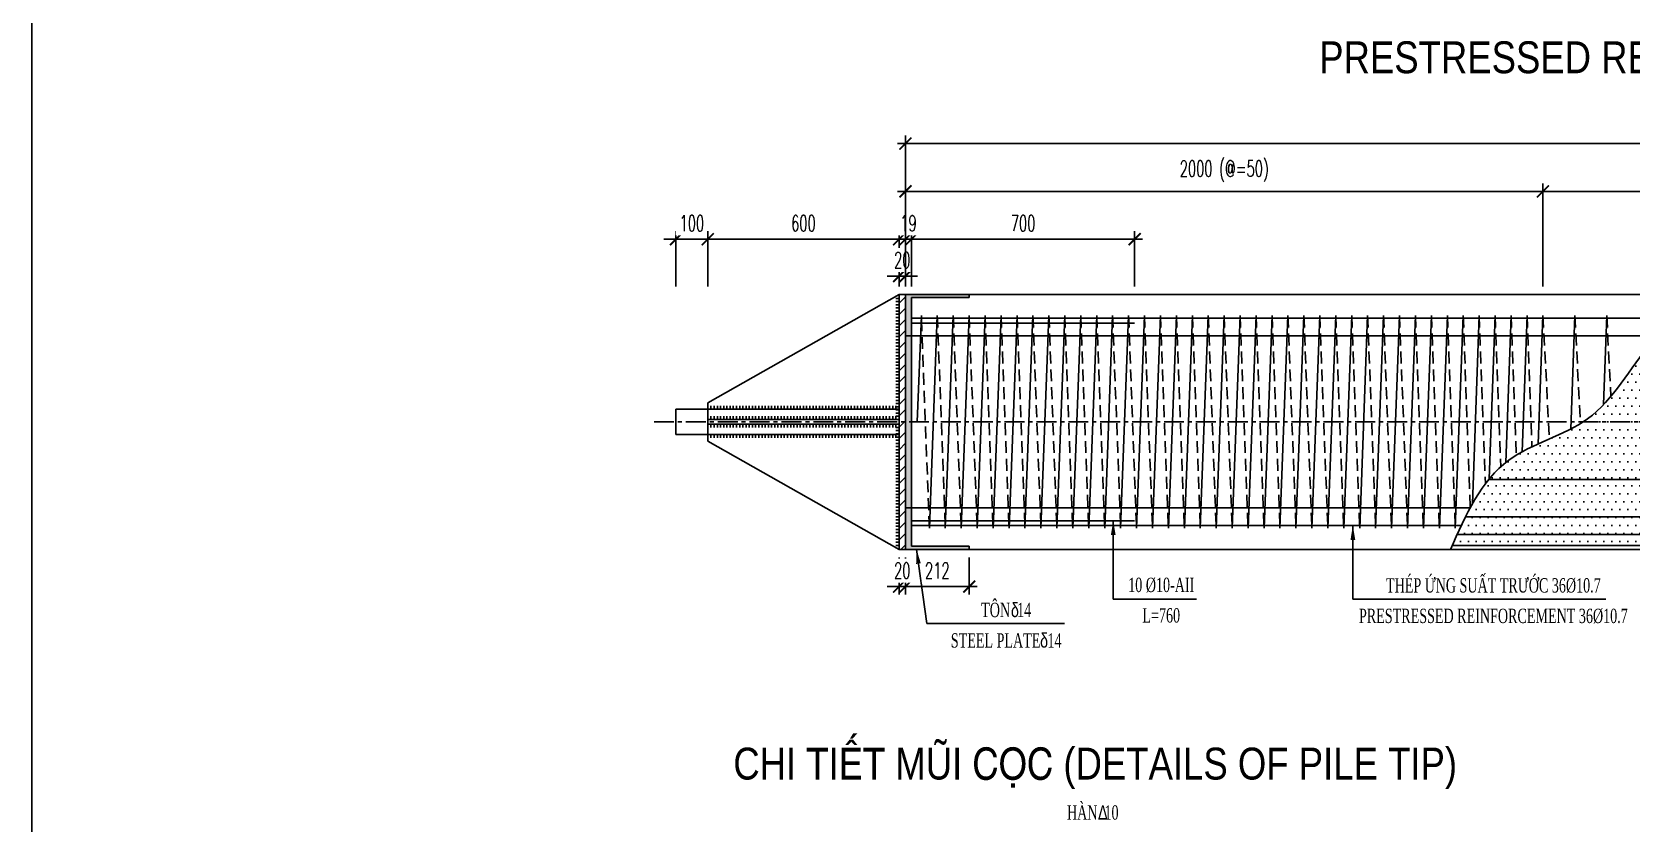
# Model space of a CAD drawing. Extents: x -687 to 808890, y -259 to 107959.
# Drawn here: x 796062 to 801079, y 94329 to 96811 of the extents above; entities that cross this region are included whole.
import ezdxf
from ezdxf.enums import TextEntityAlignment as Align

# ---------------------------------------------------------------- set-up
doc = ezdxf.new("R2010")
doc.units = 0
doc.header["$MEASUREMENT"] = 0
doc.header["$PDMODE"] = 3
doc.linetypes.add('CENTER', pattern=[2, 1.25, -0.25, 0.25, -0.25])
doc.linetypes.add('HIDDEN', pattern=[0.375, 0.25, -0.125])
doc.layers.get('0').update_dxf_attribs({"color": 3, "linetype": 'CONTINUOUS'})
doc.layers.get('DEFPOINTS').update_dxf_attribs({"linetype": 'CONTINUOUS'})
for name, color, linetype in [('Han', 7, 'CONTINUOUS'), ('Hatch', 5, 'CONTINUOUS'), ('Hidden', 4, 'HIDDEN'), ('Kich thuoc', 4, 'CONTINUOUS'), ('Net vang', 2, 'CONTINUOUS'), ('Text', 3, 'CONTINUOUS'), ('Thep chu', 1, 'CONTINUOUS'), ('Thep dai', 6, 'CONTINUOUS'), ('Tim', 8, 'CENTER')]:
    doc.layers.add(name, color=color, linetype=linetype)
doc.styles.add('Kichthuoc', font='romans.shx', dxfattribs={"width": 0.6})
doc.styles.get("Standard").update_dxf_attribs({"font": 'vntimeh.shx', "width": 0.65})
doc.styles.add('SYMBOL', font='greeks.shx', dxfattribs={"width": 0.8})
doc.styles.add('Ten', font='Vharialn.ttf')
doc.styles.add('THUONG', font='vnsimpleh.shx', dxfattribs={"width": 0.8})
doc.dimstyles.new('Dim 250', dxfattribs={"dimscale": 250, "dimtxt": 0.2, "dimasz": 0.15, "dimexe": 0.1, "dimexo": 0.1, "dimgap": 0.1, "dimtad": 1, "dimdec": 0, "dimlfac": -1, "dimzin": 0, "dimdsep": 46, "dimtxsty": 'Kichthuoc', "dimblk": 'ARCHTICK', "dimcen": 0.1, "dimdle": 0.1, "dimclrd": 4, "dimclre": 4, "dimclrt": 3, "dimadec": 0, "dimazin": 0, "dimtfac": 1, "dimtdec": 0, "dimtix": 1, "dimtmove": 2, "dimatfit": 3, "dimfxl": 1, "dimtfill": 1, "dimtolj": 1, "dimtzin": 0, "dimarcsym": 0})
doc.dimstyles.new('Le 250', dxfattribs={"dimscale": 250, "dimtxt": 0.22, "dimasz": 0.18, "dimexe": 0.1, "dimexo": 0.2, "dimgap": 0.1, "dimtad": 1, "dimdec": 0, "dimzin": 0, "dimdsep": 46, "dimtxsty": 'Kichthuoc', "dimblk": 'ARCHTICK', "dimcen": 0, "dimdle": 0.1, "dimclrd": 2, "dimclre": 2, "dimclrt": 256, "dimadec": 0, "dimazin": 0, "dimtfac": 1, "dimtdec": 0, "dimtix": 1, "dimtmove": 2, "dimatfit": 3, "dimfxl": 1, "dimtolj": 1, "dimtzin": 0, "dimarcsym": 0})
pattern_1 = [(45, (29890.795, -8498.84), (-17.6776695, 17.6776695), [])]

# ---------------------------------------------------------------- blocks, each defined once
blk = doc.blocks.new('_ArchTick')
at = {"color": 0, "linetype": 'ByBlock', "const_width": 0.15}
blk.add_lwpolyline([(-0.5, -0.5), (0.5, 0.5)], dxfattribs=at)
blk = doc.blocks.new('*D297')
at = {"layer": 'DEFPOINTS', "color": 0}
for p in [(798082.5, 95987.6), (798182.5, 95987.6)]:
    blk.add_point(p, dxfattribs=at)
at = {"layer": 'Kich thuoc', "color": 4, "lineweight": -2}
for p, q in [((798082.5, 96012.6), (798082.5, 96185.6)), ((798182.5, 96012.6), (798182.5, 96185.6)), ((798082.5, 96160.6), (798045, 96160.6)), ((798082.5, 96160.6), (798182.5, 96160.6)), ((798182.5, 96160.6), (798220, 96160.6))]:
    blk.add_line(p, q, dxfattribs=at)
at = {"layer": 'Kich thuoc', "color": 4, "lineweight": -2, "xscale": 37.5, "yscale": 37.5, "zscale": 37.5}
blk.add_blockref('_ArchTick', (798082.5, 96160.6), dxfattribs=at)
at = {"layer": 'Kich thuoc', "color": 4, "lineweight": -2, "xscale": 37.5, "yscale": 37.5, "zscale": 37.5, "rotation": 180}
blk.add_blockref('_ArchTick', (798182.5, 96160.6), dxfattribs=at)
at = {"layer": 'Kich thuoc', "color": 3, "insert": (798132.5, 96210.6), "char_height": 50, "attachment_point": 5, "style": 'Kichthuoc', "bg_fill": 3, "box_fill_scale": 1.25, "bg_fill_color": 9, "bg_fill_true_color": 13158600, "bg_fill_transparency": 11732736}
blk.add_mtext('\\A1;100', dxfattribs=at)
at = {"layer": 'DEFPOINTS', "color": 0}
blk.add_point((798182.5, 96160.6), dxfattribs=at)
blk = doc.blocks.new('*D298')
at = {"layer": 'DEFPOINTS', "color": 0}
for p in [(798782.5, 96160.6), (798182.5, 95987.6), (798782.5, 95987.6)]:
    blk.add_point(p, dxfattribs=at)
at = {"layer": 'Kich thuoc', "color": 4, "lineweight": -2}
for p, q in [((798182.5, 96012.6), (798182.5, 96185.6)), ((798782.5, 96012.6), (798782.5, 96185.6)), ((798157.5, 96160.6), (798807.5, 96160.6))]:
    blk.add_line(p, q, dxfattribs=at)
at = {"layer": 'Kich thuoc', "color": 4, "lineweight": -2, "xscale": 37.5, "yscale": 37.5, "zscale": 37.5, "rotation": 180}
blk.add_blockref('_ArchTick', (798182.5, 96160.6), dxfattribs=at)
at = {"layer": 'Kich thuoc', "color": 4, "lineweight": -2, "xscale": 37.5, "yscale": 37.5, "zscale": 37.5}
blk.add_blockref('_ArchTick', (798782.5, 96160.6), dxfattribs=at)
at = {"layer": 'Kich thuoc', "color": 3, "insert": (798482.5, 96210.6), "char_height": 50, "attachment_point": 5, "style": 'Kichthuoc', "bg_fill": 3, "box_fill_scale": 1.25, "bg_fill_color": 9, "bg_fill_true_color": 13158600, "bg_fill_transparency": 11732736}
blk.add_mtext('\\A1;600', dxfattribs=at)
blk = doc.blocks.new('*D269')
at = {"layer": 'DEFPOINTS', "color": 0}
for p in [(798802.5, 95187.6), (799002.5, 95187.6), (799002.5, 95071.1)]:
    blk.add_point(p, dxfattribs=at)
at = {"layer": 'Kich thuoc', "color": 4, "lineweight": -2}
for p, q in [((798802.5, 95162.6), (798802.5, 95046.1)), ((799002.5, 95162.6), (799002.5, 95046.1)), ((798777.5, 95071.1), (799027.5, 95071.1))]:
    blk.add_line(p, q, dxfattribs=at)
at = {"layer": 'Kich thuoc', "color": 4, "lineweight": -2, "xscale": 37.5, "yscale": 37.5, "zscale": 37.5, "rotation": 180}
blk.add_blockref('_ArchTick', (798802.5, 95071.1), dxfattribs=at)
at = {"layer": 'Kich thuoc', "color": 4, "lineweight": -2, "xscale": 37.5, "yscale": 37.5, "zscale": 37.5}
blk.add_blockref('_ArchTick', (799002.5, 95071.1), dxfattribs=at)
at = {"layer": 'Kich thuoc', "color": 3, "insert": (798902.5, 95121.1), "char_height": 50, "attachment_point": 5, "style": 'Kichthuoc', "bg_fill": 3, "box_fill_scale": 1.25, "bg_fill_color": 9, "bg_fill_true_color": 13158600, "bg_fill_transparency": 11732736}
blk.add_mtext('\\A1;212', dxfattribs=at)
blk = doc.blocks.new('*D270')
at = {"layer": 'DEFPOINTS', "color": 0}
for p in [(798782.5, 95187.6), (798802.5, 95187.6)]:
    blk.add_point(p, dxfattribs=at)
at = {"layer": 'Kich thuoc', "color": 4, "lineweight": -2}
for p, q in [((798782.5, 95162.6), (798782.5, 95046.1)), ((798802.5, 95162.6), (798802.5, 95046.1)), ((798782.5, 95071.1), (798745, 95071.1)), ((798782.5, 95071.1), (798802.5, 95071.1)), ((798802.5, 95071.1), (798840, 95071.1))]:
    blk.add_line(p, q, dxfattribs=at)
at = {"layer": 'Kich thuoc', "color": 4, "lineweight": -2, "xscale": 37.5, "yscale": 37.5, "zscale": 37.5}
blk.add_blockref('_ArchTick', (798782.5, 95071.1), dxfattribs=at)
at = {"layer": 'Kich thuoc', "color": 4, "lineweight": -2, "xscale": 37.5, "yscale": 37.5, "zscale": 37.5, "rotation": 180}
blk.add_blockref('_ArchTick', (798802.5, 95071.1), dxfattribs=at)
at = {"layer": 'Kich thuoc', "color": 3, "insert": (798792.5, 95121.1), "char_height": 50, "attachment_point": 5, "style": 'Kichthuoc', "bg_fill": 3, "box_fill_scale": 1.25, "bg_fill_color": 9, "bg_fill_true_color": 13158600, "bg_fill_transparency": 3003276}
blk.add_mtext('\\A1;20', dxfattribs=at)
at = {"layer": 'DEFPOINTS', "color": 0}
blk.add_point((798802.5, 95071.1), dxfattribs=at)
blk = doc.blocks.new('*D271')
at = {"layer": 'DEFPOINTS', "color": 0}
for p in [(798782.5, 95987.6), (798802.5, 95987.6)]:
    blk.add_point(p, dxfattribs=at)
at = {"layer": 'Kich thuoc', "color": 4, "lineweight": -2}
for p, q in [((798782.5, 96012.6), (798782.5, 96070.1)), ((798802.5, 96012.6), (798802.5, 96070.1)), ((798782.5, 96045.1), (798745, 96045.1)), ((798782.5, 96045.1), (798802.5, 96045.1)), ((798802.5, 96045.1), (798840, 96045.1))]:
    blk.add_line(p, q, dxfattribs=at)
at = {"layer": 'Kich thuoc', "color": 4, "lineweight": -2, "xscale": 37.5, "yscale": 37.5, "zscale": 37.5}
blk.add_blockref('_ArchTick', (798782.5, 96045.1), dxfattribs=at)
at = {"layer": 'Kich thuoc', "color": 4, "lineweight": -2, "xscale": 37.5, "yscale": 37.5, "zscale": 37.5, "rotation": 180}
blk.add_blockref('_ArchTick', (798802.5, 96045.1), dxfattribs=at)
at = {"layer": 'Kich thuoc', "color": 3, "insert": (798792.5, 96095.1), "char_height": 50, "attachment_point": 5, "style": 'Kichthuoc', "bg_fill": 3, "box_fill_scale": 1.25, "bg_fill_color": 9, "bg_fill_true_color": 13158600, "bg_fill_transparency": 11732736}
blk.add_mtext('\\A1;20', dxfattribs=at)
at = {"layer": 'DEFPOINTS', "color": 0}
blk.add_point((798802.5, 96045.1), dxfattribs=at)
blk = doc.blocks.new('*D272')
at = {"layer": 'DEFPOINTS', "color": 0}
for p in [(800802.5, 96310.6), (798802.5, 95987.6), (800802.5, 95987.6)]:
    blk.add_point(p, dxfattribs=at)
at = {"layer": 'Kich thuoc', "color": 4, "lineweight": -2}
for p, q in [((798802.5, 96012.6), (798802.5, 96335.6)), ((800802.5, 96012.6), (800802.5, 96335.6)), ((798777.5, 96310.6), (800827.5, 96310.6))]:
    blk.add_line(p, q, dxfattribs=at)
at = {"layer": 'Kich thuoc', "color": 4, "lineweight": -2, "xscale": 37.5, "yscale": 37.5, "zscale": 37.5, "rotation": 180}
blk.add_blockref('_ArchTick', (798802.5, 96310.6), dxfattribs=at)
at = {"layer": 'Kich thuoc', "color": 4, "lineweight": -2, "xscale": 37.5, "yscale": 37.5, "zscale": 37.5}
blk.add_blockref('_ArchTick', (800802.5, 96310.6), dxfattribs=at)
at = {"layer": 'Kich thuoc', "color": 3, "insert": (799802.5, 96373.7), "char_height": 50, "attachment_point": 5, "style": 'Kichthuoc', "bg_fill": 3, "box_fill_scale": 1.25, "bg_fill_color": 9, "bg_fill_true_color": 13158600, "bg_fill_transparency": 2690060}
blk.add_mtext('\\A1;{2000 (@=50)}', dxfattribs=at)
blk = doc.blocks.new('*D273')
at = {"layer": 'DEFPOINTS', "color": 0}
for p in [(799521.5, 96160.6), (798821.5, 95987.6), (799521.5, 95987.6)]:
    blk.add_point(p, dxfattribs=at)
at = {"layer": 'Kich thuoc', "color": 4, "lineweight": -2}
for p, q in [((798821.5, 96012.6), (798821.5, 96185.6)), ((799521.5, 96012.6), (799521.5, 96185.6)), ((798796.5, 96160.6), (799546.5, 96160.6))]:
    blk.add_line(p, q, dxfattribs=at)
at = {"layer": 'Kich thuoc', "color": 4, "lineweight": -2, "xscale": 37.5, "yscale": 37.5, "zscale": 37.5, "rotation": 180}
blk.add_blockref('_ArchTick', (798821.5, 96160.6), dxfattribs=at)
at = {"layer": 'Kich thuoc', "color": 4, "lineweight": -2, "xscale": 37.5, "yscale": 37.5, "zscale": 37.5}
blk.add_blockref('_ArchTick', (799521.5, 96160.6), dxfattribs=at)
at = {"layer": 'Kich thuoc', "color": 3, "insert": (799171.5, 96210.6), "char_height": 50, "attachment_point": 5, "style": 'Kichthuoc', "bg_fill": 3, "box_fill_scale": 1.25, "bg_fill_color": 9, "bg_fill_true_color": 13158600, "bg_fill_transparency": 13126888}
blk.add_mtext('\\A1;700', dxfattribs=at)
blk = doc.blocks.new('*D280')
at = {"layer": 'DEFPOINTS', "color": 0}
for p in [(798802.5, 95987.6), (798821.5, 95987.6)]:
    blk.add_point(p, dxfattribs=at)
at = {"layer": 'Kich thuoc', "color": 4, "lineweight": -2}
for p, q in [((798802.5, 96012.6), (798802.5, 96185.6)), ((798821.5, 96012.6), (798821.5, 96185.6)), ((798802.5, 96160.6), (798765, 96160.6)), ((798802.5, 96160.6), (798821.5, 96160.6)), ((798821.5, 96160.6), (798859, 96160.6))]:
    blk.add_line(p, q, dxfattribs=at)
at = {"layer": 'Kich thuoc', "color": 4, "lineweight": -2, "xscale": 37.5, "yscale": 37.5, "zscale": 37.5}
blk.add_blockref('_ArchTick', (798802.5, 96160.6), dxfattribs=at)
at = {"layer": 'Kich thuoc', "color": 4, "lineweight": -2, "xscale": 37.5, "yscale": 37.5, "zscale": 37.5, "rotation": 180}
blk.add_blockref('_ArchTick', (798821.5, 96160.6), dxfattribs=at)
at = {"layer": 'Kich thuoc', "color": 3, "insert": (798812, 96210.6), "char_height": 50, "attachment_point": 5, "style": 'Kichthuoc', "bg_fill": 3, "box_fill_scale": 1.25, "bg_fill_color": 9, "bg_fill_true_color": 13158600, "bg_fill_transparency": 13131532}
blk.add_mtext('\\A1;19', dxfattribs=at)
at = {"layer": 'DEFPOINTS', "color": 0}
blk.add_point((798821.5, 96160.6), dxfattribs=at)
blk = doc.blocks.new('*D299')
at = {"layer": 'DEFPOINTS', "color": 0}
for p in [(805602.5, 96460.6), (798802.5, 95987.6), (805602.5, 95987.6)]:
    blk.add_point(p, dxfattribs=at)
at = {"layer": 'Kich thuoc', "color": 4, "lineweight": -2}
for p, q in [((798802.5, 96012.6), (798802.5, 96485.6)), ((805602.5, 96012.6), (805602.5, 96485.6)), ((798777.5, 96460.6), (805627.5, 96460.6))]:
    blk.add_line(p, q, dxfattribs=at)
at = {"layer": 'Kich thuoc', "color": 4, "lineweight": -2, "xscale": 37.5, "yscale": 37.5, "zscale": 37.5, "rotation": 180}
blk.add_blockref('_ArchTick', (798802.5, 96460.6), dxfattribs=at)
at = {"layer": 'Kich thuoc', "color": 4, "lineweight": -2, "xscale": 37.5, "yscale": 37.5, "zscale": 37.5}
blk.add_blockref('_ArchTick', (805602.5, 96460.6), dxfattribs=at)
at = {"layer": 'Kich thuoc', "color": 3, "insert": (802202.5, 96526), "char_height": 50, "attachment_point": 5, "style": 'THUONG', "bg_fill": 3, "box_fill_scale": 1.25, "bg_fill_color": 9, "bg_fill_true_color": 13158600, "bg_fill_transparency": 12135676}
blk.add_mtext('\\A1;l = mòi 6000 + ®Çu 26000', dxfattribs=at)
blk = doc.blocks.new('*D300')
at = {"layer": 'DEFPOINTS', "color": 0}
for p in [(803602.5, 96310.6), (800802.5, 95987.6), (803602.5, 95987.6)]:
    blk.add_point(p, dxfattribs=at)
at = {"layer": 'Kich thuoc', "color": 4, "lineweight": -2}
for p, q in [((800802.5, 96012.6), (800802.5, 96335.6)), ((803602.5, 96012.6), (803602.5, 96335.6)), ((800777.5, 96310.6), (803627.5, 96310.6))]:
    blk.add_line(p, q, dxfattribs=at)
at = {"layer": 'Kich thuoc', "color": 4, "lineweight": -2, "xscale": 37.5, "yscale": 37.5, "zscale": 37.5, "rotation": 180}
blk.add_blockref('_ArchTick', (800802.5, 96310.6), dxfattribs=at)
at = {"layer": 'Kich thuoc', "color": 4, "lineweight": -2, "xscale": 37.5, "yscale": 37.5, "zscale": 37.5}
blk.add_blockref('_ArchTick', (803602.5, 96310.6), dxfattribs=at)
at = {"layer": 'Kich thuoc', "color": 3, "insert": (802202.5, 96373.7), "char_height": 50, "attachment_point": 5, "style": 'Kichthuoc', "bg_fill": 3, "box_fill_scale": 1.25, "bg_fill_color": 9, "bg_fill_true_color": 13158600, "bg_fill_transparency": 12148652}
blk.add_mtext('\\A1;2000 + 22000 (@=100)', dxfattribs=at)

msp = doc.modelspace()

# ---------------------------------------------------------------- hatches: boundary and pattern name
at = {"layer": 'Hatch'}
h = msp.add_hatch(dxfattribs=at)
h.set_pattern_fill('DOTS', color=11, scale=400, style=0)
h.set_pattern_definition([(180, (1604493.353, -15137.736), (-12.5, 25), [0, -25])])
edge = h.paths.add_edge_path()
edge.add_spline(control_points=[(802156.4, 95205.9), (802147.1, 95194.5), (802097.3, 95160), (802006.4, 95412.5), (802086.7, 95525.9), (802127.5, 95583.6)], knot_values=[811.110562, 811.110562, 811.110562, 811.110562, 862.881742, 1073.007423, 1290.557934, 1290.557934, 1290.557934, 1290.557934], degree=3, periodic=0)
edge.add_line((802127.5, 95187.6), (800512.3, 95187.6))
edge.add_line((802127.5, 95987.6), (801309, 95987.6))
edge.add_spline(control_points=[(801309, 95987.6), (801250, 95940.2), (801110.3, 95827.9), (800980.1, 95568.6), (800648, 95494), (800560.2, 95295.7), (800512.3, 95187.6)], knot_values=[0, 0, 0, 0, 226.398441, 536.414113, 815.347417, 1150.174082, 1150.174082, 1150.174082, 1150.174082], degree=3, periodic=0)
edge.add_spline(control_points=[(802127.5, 95987.6), (802087.2, 95920.9), (802006.4, 95787.7), (802093.1, 95635.2), (802140.1, 95564.5), (802146.3, 95555.1)], knot_values=[0, 0, 0, 0, 217.550511, 435.101022, 468.730043, 468.730043, 468.730043, 468.730043], degree=3, periodic=0)
h = msp.add_hatch(color=7, dxfattribs=at)
h.paths.add_polyline_path([(798821.5, 95857.6), (798802.5, 95857.6), (798802.5, 95587.6), (798821.5, 95587.6)])
h.paths.add_polyline_path([(798821.5, 95587.6), (798802.5, 95587.6), (798802.5, 95317.6), (798821.5, 95317.6)])

# ---------------------------------------------------------------- linework, layer by layer
for q in [(798182.5, 95647.6), (798782.5, 95187.6)]:
    msp.add_line((798182.5, 95527.6), q)
at = {"layer": 'Han'}
for p, q in [((798782.5, 95955.1), (798772.5, 95955.1)), ((798782.5, 95945.1), (798772.5, 95945.1)), ((798782.5, 95935.1), (798772.5, 95935.1)), ((798782.5, 95925.1), (798772.5, 95925.1)), ((798782.5, 95915.1), (798772.5, 95915.1)), ((798782.5, 95905.1), (798772.5, 95905.1)), ((798782.5, 95895.1), (798772.5, 95895.1)), ((798782.5, 95885.1), (798772.5, 95885.1)), ((798782.5, 95875.1), (798772.5, 95875.1)), ((798782.5, 95865.1), (798772.5, 95865.1)), ((798782.5, 95855.1), (798772.5, 95855.1)), ((798782.5, 95845.1), (798772.5, 95845.1)), ((798782.5, 95835.1), (798772.5, 95835.1)), ((798782.5, 95825.1), (798772.5, 95825.1)), ((798782.5, 95815.1), (798772.5, 95815.1)), ((798782.5, 95805.1), (798772.5, 95805.1)), ((798782.5, 95795.1), (798772.5, 95795.1)), ((798782.5, 95785.1), (798772.5, 95785.1)), ((798782.5, 95775.1), (798772.5, 95775.1)), ((798782.5, 95765.1), (798772.5, 95765.1)), ((798782.5, 95755.1), (798772.5, 95755.1)), ((798782.5, 95745.1), (798772.5, 95745.1)), ((798782.5, 95735.1), (798772.5, 95735.1)), ((798782.5, 95725.1), (798772.5, 95725.1)), ((798782.5, 95715.1), (798772.5, 95715.1)), ((798782.5, 95705.1), (798772.5, 95705.1)), ((798782.5, 95695.1), (798772.5, 95695.1)), ((798782.5, 95685.1), (798772.5, 95685.1)), ((798782.5, 95675.1), (798772.5, 95675.1)), ((798782.5, 95665.1), (798772.5, 95665.1)), ((798192.5, 95627.6), (798192.5, 95637.6)), ((798192.5, 95627.6), (798192.5, 95637.6)), ((798202.5, 95627.6), (798202.5, 95637.6)), ((798202.5, 95627.6), (798202.5, 95637.6)), ((798212.5, 95627.6), (798212.5, 95637.6)), ((798222.5, 95627.6), (798222.5, 95637.6)), ((798232.5, 95627.6), (798232.5, 95637.6)), ((798242.5, 95627.6), (798242.5, 95637.6)), ((798252.5, 95627.6), (798252.5, 95637.6)), ((798262.5, 95627.6), (798262.5, 95637.6)), ((798272.5, 95627.6), (798272.5, 95637.6)), ((798282.5, 95627.6), (798282.5, 95637.6)), ((798292.5, 95627.6), (798292.5, 95637.6)), ((798302.5, 95627.6), (798302.5, 95637.6)), ((798312.5, 95627.6), (798312.5, 95637.6)), ((798322.5, 95627.6), (798322.5, 95637.6)), ((798332.5, 95627.6), (798332.5, 95637.6)), ((798342.5, 95627.6), (798342.5, 95637.6)), ((798352.5, 95627.6), (798352.5, 95637.6)), ((798362.5, 95627.6), (798362.5, 95637.6)), ((798372.5, 95627.6), (798372.5, 95637.6)), ((798382.5, 95627.6), (798382.5, 95637.6)), ((798392.5, 95627.6), (798392.5, 95637.6)), ((798402.5, 95627.6), (798402.5, 95637.6)), ((798412.5, 95627.6), (798412.5, 95637.6)), ((798422.5, 95627.6), (798422.5, 95637.6)), ((798432.5, 95627.6), (798432.5, 95637.6)), ((798442.5, 95627.6), (798442.5, 95637.6)), ((798452.5, 95627.6), (798452.5, 95637.6)), ((798462.5, 95627.6), (798462.5, 95637.6)), ((798472.5, 95627.6), (798472.5, 95637.6)), ((798482.5, 95627.6), (798482.5, 95637.6)), ((798492.5, 95627.6), (798492.5, 95637.6)), ((798502.5, 95627.6), (798502.5, 95637.6)), ((798512.5, 95627.6), (798512.5, 95637.6)), ((798522.5, 95627.6), (798522.5, 95637.6)), ((798532.5, 95627.6), (798532.5, 95637.6)), ((798542.5, 95627.6), (798542.5, 95637.6)), ((798552.5, 95627.6), (798552.5, 95637.6)), ((798562.5, 95627.6), (798562.5, 95637.6)), ((798572.5, 95627.6), (798572.5, 95637.6)), ((798582.5, 95627.6), (798582.5, 95637.6)), ((798592.5, 95627.6), (798592.5, 95637.6)), ((798602.5, 95627.6), (798602.5, 95637.6)), ((798612.5, 95627.6), (798612.5, 95637.6)), ((798622.5, 95627.6), (798622.5, 95637.6)), ((798632.5, 95627.6), (798632.5, 95637.6)), ((798642.5, 95627.6), (798642.5, 95637.6)), ((798652.5, 95627.6), (798652.5, 95637.6)), ((798662.5, 95627.6), (798662.5, 95637.6)), ((798672.5, 95627.6), (798672.5, 95637.6)), ((798682.5, 95627.6), (798682.5, 95637.6)), ((798692.5, 95627.6), (798692.5, 95637.6)), ((798702.5, 95627.6), (798702.5, 95637.6)), ((798712.5, 95627.6), (798712.5, 95637.6)), ((798722.5, 95627.6), (798722.5, 95637.6)), ((798732.5, 95627.6), (798732.5, 95637.6)), ((798742.5, 95627.6), (798742.5, 95637.6)), ((798752.5, 95627.6), (798752.5, 95637.6)), ((798762.5, 95627.6), (798762.5, 95637.6)), ((798782.5, 95655.1), (798772.5, 95655.1)), ((798782.5, 95645.1), (798772.5, 95645.1)), ((798772.5, 95627.6), (798772.5, 95637.6)), ((798782.5, 95635.1), (798772.5, 95635.1)), ((798782.5, 95625.1), (798772.5, 95625.1)), ((798782.5, 95615.1), (798772.5, 95615.1)), ((798192.5, 95595.1), (798192.5, 95605.1)), ((798192.5, 95595.1), (798192.5, 95605.1)), ((798192.5, 95580.1), (798192.5, 95570.1)), ((798192.5, 95580.1), (798192.5, 95570.1)), ((798202.5, 95595.1), (798202.5, 95605.1)), ((798202.5, 95595.1), (798202.5, 95605.1)), ((798202.5, 95580.1), (798202.5, 95570.1)), ((798202.5, 95580.1), (798202.5, 95570.1)), ((798212.5, 95595.1), (798212.5, 95605.1)), ((798212.5, 95580.1), (798212.5, 95570.1)), ((798222.5, 95595.1), (798222.5, 95605.1)), ((798222.5, 95580.1), (798222.5, 95570.1)), ((798232.5, 95595.1), (798232.5, 95605.1)), ((798232.5, 95580.1), (798232.5, 95570.1)), ((798242.5, 95595.1), (798242.5, 95605.1)), ((798242.5, 95580.1), (798242.5, 95570.1)), ((798252.5, 95595.1), (798252.5, 95605.1)), ((798252.5, 95580.1), (798252.5, 95570.1)), ((798262.5, 95595.1), (798262.5, 95605.1)), ((798262.5, 95580.1), (798262.5, 95570.1)), ((798272.5, 95595.1), (798272.5, 95605.1)), ((798272.5, 95580.1), (798272.5, 95570.1)), ((798282.5, 95595.1), (798282.5, 95605.1)), ((798282.5, 95580.1), (798282.5, 95570.1)), ((798292.5, 95595.1), (798292.5, 95605.1)), ((798292.5, 95580.1), (798292.5, 95570.1)), ((798302.5, 95595.1), (798302.5, 95605.1)), ((798302.5, 95580.1), (798302.5, 95570.1)), ((798312.5, 95595.1), (798312.5, 95605.1)), ((798312.5, 95580.1), (798312.5, 95570.1)), ((798322.5, 95595.1), (798322.5, 95605.1)), ((798322.5, 95580.1), (798322.5, 95570.1)), ((798332.5, 95595.1), (798332.5, 95605.1)), ((798332.5, 95580.1), (798332.5, 95570.1)), ((798342.5, 95595.1), (798342.5, 95605.1)), ((798342.5, 95580.1), (798342.5, 95570.1)), ((798352.5, 95595.1), (798352.5, 95605.1)), ((798352.5, 95580.1), (798352.5, 95570.1)), ((798362.5, 95595.1), (798362.5, 95605.1)), ((798362.5, 95580.1), (798362.5, 95570.1)), ((798372.5, 95595.1), (798372.5, 95605.1)), ((798372.5, 95580.1), (798372.5, 95570.1)), ((798382.5, 95595.1), (798382.5, 95605.1)), ((798382.5, 95580.1), (798382.5, 95570.1)), ((798392.5, 95595.1), (798392.5, 95605.1)), ((798392.5, 95580.1), (798392.5, 95570.1)), ((798402.5, 95595.1), (798402.5, 95605.1)), ((798402.5, 95580.1), (798402.5, 95570.1)), ((798412.5, 95595.1), (798412.5, 95605.1)), ((798412.5, 95580.1), (798412.5, 95570.1)), ((798422.5, 95595.1), (798422.5, 95605.1)), ((798422.5, 95580.1), (798422.5, 95570.1)), ((798432.5, 95595.1), (798432.5, 95605.1)), ((798432.5, 95580.1), (798432.5, 95570.1)), ((798442.5, 95595.1), (798442.5, 95605.1)), ((798442.5, 95580.1), (798442.5, 95570.1)), ((798452.5, 95595.1), (798452.5, 95605.1)), ((798452.5, 95580.1), (798452.5, 95570.1)), ((798462.5, 95595.1), (798462.5, 95605.1)), ((798462.5, 95580.1), (798462.5, 95570.1)), ((798472.5, 95595.1), (798472.5, 95605.1)), ((798472.5, 95580.1), (798472.5, 95570.1)), ((798482.5, 95595.1), (798482.5, 95605.1)), ((798482.5, 95580.1), (798482.5, 95570.1)), ((798492.5, 95595.1), (798492.5, 95605.1)), ((798492.5, 95580.1), (798492.5, 95570.1)), ((798502.5, 95595.1), (798502.5, 95605.1)), ((798502.5, 95580.1), (798502.5, 95570.1)), ((798512.5, 95595.1), (798512.5, 95605.1)), ((798512.5, 95580.1), (798512.5, 95570.1)), ((798522.5, 95595.1), (798522.5, 95605.1)), ((798522.5, 95580.1), (798522.5, 95570.1)), ((798532.5, 95595.1), (798532.5, 95605.1)), ((798532.5, 95580.1), (798532.5, 95570.1)), ((798542.5, 95595.1), (798542.5, 95605.1)), ((798542.5, 95580.1), (798542.5, 95570.1)), ((798552.5, 95595.1), (798552.5, 95605.1)), ((798552.5, 95580.1), (798552.5, 95570.1)), ((798562.5, 95595.1), (798562.5, 95605.1)), ((798562.5, 95580.1), (798562.5, 95570.1)), ((798572.5, 95595.1), (798572.5, 95605.1)), ((798572.5, 95580.1), (798572.5, 95570.1)), ((798582.5, 95595.1), (798582.5, 95605.1)), ((798582.5, 95580.1), (798582.5, 95570.1)), ((798592.5, 95595.1), (798592.5, 95605.1)), ((798592.5, 95580.1), (798592.5, 95570.1)), ((798602.5, 95595.1), (798602.5, 95605.1)), ((798602.5, 95580.1), (798602.5, 95570.1)), ((798612.5, 95595.1), (798612.5, 95605.1)), ((798612.5, 95580.1), (798612.5, 95570.1)), ((798622.5, 95595.1), (798622.5, 95605.1)), ((798622.5, 95580.1), (798622.5, 95570.1)), ((798632.5, 95595.1), (798632.5, 95605.1)), ((798632.5, 95580.1), (798632.5, 95570.1)), ((798642.5, 95595.1), (798642.5, 95605.1)), ((798642.5, 95580.1), (798642.5, 95570.1)), ((798652.5, 95595.1), (798652.5, 95605.1)), ((798652.5, 95580.1), (798652.5, 95570.1)), ((798662.5, 95595.1), (798662.5, 95605.1)), ((798662.5, 95580.1), (798662.5, 95570.1)), ((798672.5, 95595.1), (798672.5, 95605.1)), ((798672.5, 95580.1), (798672.5, 95570.1)), ((798682.5, 95595.1), (798682.5, 95605.1)), ((798682.5, 95580.1), (798682.5, 95570.1)), ((798692.5, 95595.1), (798692.5, 95605.1)), ((798692.5, 95580.1), (798692.5, 95570.1)), ((798702.5, 95595.1), (798702.5, 95605.1)), ((798702.5, 95580.1), (798702.5, 95570.1)), ((798712.5, 95595.1), (798712.5, 95605.1)), ((798712.5, 95580.1), (798712.5, 95570.1)), ((798722.5, 95595.1), (798722.5, 95605.1)), ((798722.5, 95580.1), (798722.5, 95570.1)), ((798732.5, 95595.1), (798732.5, 95605.1)), ((798732.5, 95580.1), (798732.5, 95570.1)), ((798742.5, 95595.1), (798742.5, 95605.1)), ((798742.5, 95580.1), (798742.5, 95570.1)), ((798752.5, 95595.1), (798752.5, 95605.1)), ((798752.5, 95580.1), (798752.5, 95570.1)), ((798762.5, 95595.1), (798762.5, 95605.1)), ((798762.5, 95580.1), (798762.5, 95570.1)), ((798772.5, 95595.1), (798772.5, 95605.1)), ((798782.5, 95605.1), (798772.5, 95605.1)), ((798772.5, 95580.1), (798772.5, 95570.1)), ((798782.5, 95570.1), (798772.5, 95570.1)), ((798192.5, 95547.6), (798192.5, 95537.6)), ((798192.5, 95547.6), (798192.5, 95537.6)), ((798202.5, 95547.6), (798202.5, 95537.6)), ((798202.5, 95547.6), (798202.5, 95537.6)), ((798212.5, 95547.6), (798212.5, 95537.6)), ((798222.5, 95547.6), (798222.5, 95537.6)), ((798232.5, 95547.6), (798232.5, 95537.6)), ((798242.5, 95547.6), (798242.5, 95537.6)), ((798252.5, 95547.6), (798252.5, 95537.6)), ((798262.5, 95547.6), (798262.5, 95537.6)), ((798272.5, 95547.6), (798272.5, 95537.6)), ((798282.5, 95547.6), (798282.5, 95537.6)), ((798292.5, 95547.6), (798292.5, 95537.6)), ((798302.5, 95547.6), (798302.5, 95537.6)), ((798312.5, 95547.6), (798312.5, 95537.6)), ((798322.5, 95547.6), (798322.5, 95537.6)), ((798332.5, 95547.6), (798332.5, 95537.6)), ((798342.5, 95547.6), (798342.5, 95537.6)), ((798352.5, 95547.6), (798352.5, 95537.6)), ((798362.5, 95547.6), (798362.5, 95537.6)), ((798372.5, 95547.6), (798372.5, 95537.6)), ((798382.5, 95547.6), (798382.5, 95537.6)), ((798392.5, 95547.6), (798392.5, 95537.6)), ((798402.5, 95547.6), (798402.5, 95537.6)), ((798412.5, 95547.6), (798412.5, 95537.6)), ((798422.5, 95547.6), (798422.5, 95537.6)), ((798432.5, 95547.6), (798432.5, 95537.6)), ((798442.5, 95547.6), (798442.5, 95537.6)), ((798452.5, 95547.6), (798452.5, 95537.6)), ((798462.5, 95547.6), (798462.5, 95537.6)), ((798472.5, 95547.6), (798472.5, 95537.6)), ((798482.5, 95547.6), (798482.5, 95537.6)), ((798492.5, 95547.6), (798492.5, 95537.6)), ((798502.5, 95547.6), (798502.5, 95537.6)), ((798512.5, 95547.6), (798512.5, 95537.6)), ((798522.5, 95547.6), (798522.5, 95537.6)), ((798532.5, 95547.6), (798532.5, 95537.6)), ((798542.5, 95547.6), (798542.5, 95537.6)), ((798552.5, 95547.6), (798552.5, 95537.6)), ((798562.5, 95547.6), (798562.5, 95537.6)), ((798572.5, 95547.6), (798572.5, 95537.6)), ((798582.5, 95547.6), (798582.5, 95537.6)), ((798592.5, 95547.6), (798592.5, 95537.6)), ((798602.5, 95547.6), (798602.5, 95537.6)), ((798612.5, 95547.6), (798612.5, 95537.6)), ((798622.5, 95547.6), (798622.5, 95537.6)), ((798632.5, 95547.6), (798632.5, 95537.6)), ((798642.5, 95547.6), (798642.5, 95537.6)), ((798652.5, 95547.6), (798652.5, 95537.6)), ((798662.5, 95547.6), (798662.5, 95537.6)), ((798672.5, 95547.6), (798672.5, 95537.6)), ((798682.5, 95547.6), (798682.5, 95537.6)), ((798692.5, 95547.6), (798692.5, 95537.6)), ((798702.5, 95547.6), (798702.5, 95537.6)), ((798712.5, 95547.6), (798712.5, 95537.6)), ((798722.5, 95547.6), (798722.5, 95537.6)), ((798732.5, 95547.6), (798732.5, 95537.6)), ((798742.5, 95547.6), (798742.5, 95537.6)), ((798752.5, 95547.6), (798752.5, 95537.6)), ((798762.5, 95547.6), (798762.5, 95537.6)), ((798782.5, 95560.1), (798772.5, 95560.1)), ((798782.5, 95550.1), (798772.5, 95550.1)), ((798772.5, 95547.6), (798772.5, 95537.6)), ((798782.5, 95540.1), (798772.5, 95540.1)), ((798782.5, 95530.1), (798772.5, 95530.1)), ((798782.5, 95520.1), (798772.5, 95520.1)), ((798782.5, 95510.1), (798772.5, 95510.1)), ((798782.5, 95500.1), (798772.5, 95500.1)), ((798782.5, 95490.1), (798772.5, 95490.1)), ((798782.5, 95480.1), (798772.5, 95480.1)), ((798782.5, 95470.1), (798772.5, 95470.1)), ((798782.5, 95460.1), (798772.5, 95460.1)), ((798782.5, 95450.1), (798772.5, 95450.1)), ((798782.5, 95440.1), (798772.5, 95440.1)), ((798782.5, 95430.1), (798772.5, 95430.1)), ((798782.5, 95420.1), (798772.5, 95420.1)), ((798782.5, 95410.1), (798772.5, 95410.1)), ((798782.5, 95400.1), (798772.5, 95400.1)), ((798782.5, 95390.1), (798772.5, 95390.1)), ((798782.5, 95380.1), (798772.5, 95380.1)), ((798782.5, 95370.1), (798772.5, 95370.1)), ((798782.5, 95360.1), (798772.5, 95360.1)), ((798782.5, 95350.1), (798772.5, 95350.1)), ((798782.5, 95340.1), (798772.5, 95340.1)), ((798782.5, 95330.1), (798772.5, 95330.1)), ((798782.5, 95320.1), (798772.5, 95320.1)), ((798782.5, 95310.1), (798772.5, 95310.1)), ((798782.5, 95300.1), (798772.5, 95300.1)), ((798782.5, 95290.1), (798772.5, 95290.1)), ((798782.5, 95280.1), (798772.5, 95280.1)), ((798782.5, 95270.1), (798772.5, 95270.1)), ((798782.5, 95260.1), (798772.5, 95260.1)), ((798782.5, 95250.1), (798772.5, 95250.1)), ((798782.5, 95240.1), (798772.5, 95240.1)), ((798782.5, 95230.1), (798772.5, 95230.1)), ((798782.5, 95220.1), (798772.5, 95220.1)), ((798782.5, 95210.1), (798772.5, 95210.1)), ((798782.5, 95200.1), (798772.5, 95200.1))]:
    msp.add_line(p, q, dxfattribs=at)
at = {"layer": 'Hatch', "color": 9}
for p, q in [((802047.6, 95407), (800632.4, 95407)), ((802071, 95290.1), (800559.7, 95290.1)), ((802099.7, 95234.5), (800533.3, 95234.5)), ((802120.3, 95199.5), (800517.6, 95199.5))]:
    msp.add_line(p, q, dxfattribs=at)
at = {"layer": 'Hidden', "ltscale": 150}
for p, q in [((798877.5, 95254.2), (798852.5, 95921)), ((798902.5, 95921), (798927.5, 95254.2)), ((798952.5, 95921), (798977.5, 95254.2)), ((799002.5, 95921), (799027.5, 95254.2)), ((799052.5, 95921), (799077.5, 95254.2)), ((799102.5, 95921), (799127.5, 95254.2)), ((799152.5, 95921), (799177.5, 95254.2)), ((799202.5, 95921), (799227.5, 95254.2)), ((799252.5, 95921), (799277.5, 95254.2)), ((799302.5, 95921), (799327.5, 95254.2)), ((799352.5, 95921), (799377.5, 95254.2)), ((799402.5, 95921), (799427.5, 95254.2)), ((799452.5, 95921), (799477.5, 95254.2)), ((799502.5, 95921), (799527.5, 95254.2)), ((799552.5, 95921), (799577.5, 95254.2)), ((799602.5, 95921), (799627.5, 95254.2)), ((799652.5, 95921), (799677.5, 95254.2)), ((799702.5, 95921), (799727.5, 95254.2)), ((799752.5, 95921), (799777.5, 95254.2)), ((799802.5, 95921), (799827.5, 95254.2)), ((799852.5, 95921), (799877.5, 95254.2)), ((799902.5, 95921), (799927.5, 95254.2)), ((799952.5, 95921), (799977.5, 95254.2)), ((800002.5, 95921), (800027.5, 95254.2)), ((800052.5, 95921), (800077.5, 95254.2)), ((800102.5, 95921), (800127.5, 95254.2)), ((800152.5, 95921), (800177.5, 95254.2)), ((800202.5, 95921), (800227.5, 95254.2)), ((800252.5, 95921), (800277.5, 95254.2)), ((800302.5, 95921), (800327.5, 95254.2)), ((800352.5, 95921), (800377.5, 95254.2)), ((800402.5, 95921), (800427.5, 95254.2)), ((800452.5, 95921), (800477.5, 95254.2)), ((800502.5, 95921), (800527.5, 95254.2)), ((800552.5, 95921), (800574.3, 95318.2)), ((800602.5, 95921), (800621.7, 95393.3)), ((800652.5, 95921), (800669.9, 95446.8)), ((800702.5, 95921), (800718.6, 95483.2)), ((800752.5, 95921), (800767.7, 95509.4)), ((800802.5, 95921), (800822.6, 95534.2)), ((800902.5, 95921), (800920.1, 95582.5)), ((801002.5, 95921), (801015.7, 95668.1))]:
    msp.add_line(p, q, dxfattribs=at)
at = {"layer": 'Kich thuoc'}
for p, q in [((801161.9, 95857.6), (798802.5, 95857.6)), ((798182.5, 95595.1), (798782.5, 95595.1)), ((798182.5, 95580.1), (798182.5, 95595.1)), ((798182.5, 95580.1), (798782.5, 95580.1)), ((800574, 95317.6), (798802.5, 95317.6))]:
    msp.add_line(p, q, dxfattribs=at)
at = {"layer": 'Net vang'}
msp.add_open_spline([(801309, 95987.6), (801250, 95940.2), (801110.3, 95827.9), (800980.1, 95568.6), (800648, 95494), (800560.2, 95295.7), (800512.3, 95187.6)], degree=3, knots=[0, 0, 0, 0, 226.398441, 536.414113, 815.347417, 1150.174082, 1150.174082, 1150.174082, 1150.174082], dxfattribs=at)
at = {"layer": 'Thep chu'}
for p, q in [((801218.8, 95912.6), (798821.5, 95912.6)), ((800546.3, 95262.6), (798821.5, 95262.6))]:
    msp.add_line(p, q, dxfattribs=at)
msp.add_lwpolyline([(796062.4, 71239), (808889.6, 71239), (808889.6, 106534.8), (796062.4, 106534.8)], close=True, dxfattribs=at)
at = {"layer": 'Thep dai'}
for p, q in [((798852.5, 95921), (798839.6, 95587.6)), ((798902.5, 95921), (798877.5, 95254.2)), ((798952.5, 95921), (798927.5, 95254.2)), ((799002.5, 95921), (798977.5, 95254.2)), ((799052.5, 95921), (799027.5, 95254.2)), ((799102.5, 95921), (799077.5, 95254.2)), ((799152.5, 95921), (799127.5, 95254.2)), ((799202.5, 95921), (799177.5, 95254.2)), ((799252.5, 95921), (799227.5, 95254.2)), ((799302.5, 95921), (799277.5, 95254.2)), ((799352.5, 95921), (799327.5, 95254.2)), ((799402.5, 95921), (799377.5, 95254.2)), ((799452.5, 95921), (799427.5, 95254.2)), ((799502.5, 95921), (799477.5, 95254.2)), ((799552.5, 95921), (799527.5, 95254.2)), ((799602.5, 95921), (799577.5, 95254.2)), ((799652.5, 95921), (799627.5, 95254.2)), ((799702.5, 95921), (799677.5, 95254.2)), ((799752.5, 95921), (799727.5, 95254.2)), ((799802.5, 95921), (799777.5, 95254.2)), ((799852.5, 95921), (799827.5, 95254.2)), ((799902.5, 95921), (799877.5, 95254.2)), ((799952.5, 95921), (799927.5, 95254.2)), ((800002.5, 95921), (799977.5, 95254.2)), ((800052.5, 95921), (800027.5, 95254.2)), ((800102.5, 95921), (800077.5, 95254.2)), ((800152.5, 95921), (800127.5, 95254.2)), ((800202.5, 95921), (800177.5, 95254.2)), ((800252.5, 95921), (800227.5, 95254.2)), ((800302.5, 95921), (800277.5, 95254.2)), ((800352.5, 95921), (800327.5, 95254.2)), ((800402.5, 95921), (800377.5, 95254.2)), ((800452.5, 95921), (800427.5, 95254.2)), ((800502.5, 95921), (800477.5, 95254.2)), ((800552.5, 95921), (800527.5, 95254.2)), ((800602.5, 95921), (800581.2, 95330.7)), ((800652.5, 95921), (800633.9, 95408.8)), ((800702.5, 95921), (800685.7, 95460.3)), ((800752.5, 95921), (800736.8, 95493.7)), ((800802.5, 95921), (800787.7, 95518.7)), ((800902.5, 95921), (800889.4, 95565.2)), ((801002.5, 95921), (800992.2, 95641.7)), ((798821.5, 95897.6), (799521.5, 95897.6)), ((798082.5, 95547.6), (798082.5, 95627.6)), ((798782.5, 95627.6), (798082.5, 95627.6)), ((798782.5, 95547.6), (798082.5, 95547.6)), ((798821.5, 95277.6), (799521.5, 95277.6))]:
    msp.add_line(p, q, dxfattribs=at)
at = {"layer": 'Tim', "ltscale": 50}
msp.add_line((798013.7, 95587.6), (802125, 95587.6), dxfattribs=at)

# ---------------------------------------------------------------- texts
at = {"layer": 'Text', "color": 3, "style": 'Ten'}
for s, p in [('prestressed reinforced concrete pipe pile D800-540, L= 32m (1:25)', (802202.5, 96681.3)), ('Chi tiÕt mòi cäc (details of pile tip)', (799397.7, 94465.7))]:
    msp.add_text(s, height=100, dxfattribs=at).set_placement(p, align=Align.CENTER)
at = {"layer": 'Text', "width": 0.65}
for s, p in [('thÐp øng suÊt tr\xadíc 36%%c10.7', (800646.9, 95052.3)), ('10 %%C10-aii', (799605, 95053.8)), ('l=760', (799605, 94958.2)), ('prestressed reinforcement 36%%c10.7', (800646.9, 94956.6)), ('steel plate  14', (799118.5, 94879.6)), ('hµn  10', (799390.1, 94339.8))]:
    msp.add_text(s, height=45, dxfattribs=at).set_placement(p, align=Align.CENTER)
at = {"layer": 'Text', "style": 'SYMBOL', "width": 0.75}
for s, p in [('d', (799133.3, 94975.3)), ('d', (799224.9, 94879.6)), ('D', (799406.6, 94339.8))]:
    msp.add_text(s, height=45, dxfattribs=at).set_placement(p)

# ---------------------------------------------------------------- leaders
at = {"layer": 'Kich thuoc'}
for points in [[(799454.4, 95277.6), (799454.4, 95031.9), (799715.4, 95031.9)], [(800206.1, 95262.6), (800206.1, 95031.9), (801000.2, 95031.9)]]:
    msp.add_leader(points, dimstyle='Le 250', override={"dimtad": 0}, dxfattribs=at)

# ---------------------------------------------------------------- next in the draw order: dimensions: what is measured, and where the dimension line sits
dim = msp.add_linear_dim(base=(798182.5, 96160.6), p1=(798082.5, 95987.6), p2=(798182.5, 95987.6), dimstyle='Dim 250', dxfattribs=at)
dim.commit()
dim.dimension.update_dxf_attribs({"geometry": '*D297', "text_midpoint": (798132.5, 96210.6)})
dim = msp.add_linear_dim(base=(799002.5, 95071.1), p1=(798802.5, 95187.6), p2=(799002.5, 95187.6), text='212', dimstyle='Dim 250', dxfattribs=at)
dim.commit()
dim.dimension.update_dxf_attribs({"geometry": '*D269', "text_midpoint": (798902.5, 95121.1)})

# ---------------------------------------------------------------- next in the draw order: linework, layer by layer
msp.add_line((799002.5, 95197.6), (799002.5, 95187.6))

# ---------------------------------------------------------------- next in the draw order: texts
at = {"layer": 'Text', "width": 0.65}
msp.add_text('t«n  14', height=45, dxfattribs=at).set_placement((799118.5, 94975.3), align=Align.CENTER)

# ---------------------------------------------------------------- next in the draw order: dimensions: what is measured, and where the dimension line sits
at = {"layer": 'Kich thuoc'}
for base, p1, p2, picture, middle in [((798782.5, 96160.6), (798182.5, 95987.6), (798782.5, 95987.6), '*D298', (798482.5, 96210.6)), ((798802.5, 95071.1), (798782.5, 95187.6), (798802.5, 95187.6), '*D270', (798792.5, 95121.1))]:
    dim = msp.add_linear_dim(base=base, p1=p1, p2=p2, dimstyle='Dim 250', dxfattribs=at)
    dim.commit()
    dim.dimension.update_dxf_attribs({"geometry": picture, "text_midpoint": middle})

# ---------------------------------------------------------------- next in the draw order: hatches: boundary and pattern name
at = {"layer": 'Hatch'}
h = msp.add_hatch(dxfattribs=at)
h.set_pattern_fill('ANSI31', color=256, scale=200, style=0)
h.set_pattern_definition(pattern_1)
h.paths.add_polyline_path([(798802.5, 95587.6), (798782.5, 95587.6), (798782.5, 95187.6), (798802.5, 95187.6)])
msp.add_hatch(color=7, dxfattribs=at).paths.add_polyline_path([(798821.5, 95317.6), (798802.5, 95317.6), (798802.5, 95187.6), (799002.5, 95187.6), (799002.5, 95197.6), (798821.5, 95197.6)])

# ---------------------------------------------------------------- next in the draw order: linework, layer by layer
for p, q in [((798182.5, 95647.6), (798782.5, 95987.6)), ((798782.5, 95187.6), (802127.5, 95187.6)), ((798821.5, 95197.6), (799002.5, 95197.6))]:
    msp.add_line(p, q)
at = {"layer": 'Han'}
for p, q in [((798782.5, 95975.1), (798772.5, 95975.1)), ((798782.5, 95965.1), (798772.5, 95965.1))]:
    msp.add_line(p, q, dxfattribs=at)

# ---------------------------------------------------------------- next in the draw order: leaders
at = {"layer": 'Kich thuoc'}
msp.add_leader([(798837.2, 95187.6), (798869.5, 94954.9), (799301.4, 94954.9)], dimstyle='Le 250', override={"dimtad": 0}, dxfattribs=at)

# ---------------------------------------------------------------- next in the draw order: dimensions: what is measured, and where the dimension line sits
dim = msp.add_linear_dim(base=(798802.5, 96045.1), p1=(798782.5, 95987.6), p2=(798802.5, 95987.6), dimstyle='Dim 250', dxfattribs=at)
dim.commit()
dim.dimension.update_dxf_attribs({"geometry": '*D271', "text_midpoint": (798792.5, 96095.1)})

# ---------------------------------------------------------------- next in the draw order: linework, layer by layer
msp.add_line((798782.5, 95987.6), (798782.5, 95187.6))

# ---------------------------------------------------------------- next in the draw order: dimensions: what is measured, and where the dimension line sits
dim = msp.add_linear_dim(base=(800802.5, 96310.6), p1=(798802.5, 95987.6), p2=(800802.5, 95987.6), text='{<> (@=50)}', dimstyle='Dim 250', dxfattribs=at)
dim.commit()
dim.dimension.update_dxf_attribs({"geometry": '*D272', "text_midpoint": (799802.5, 96373.7)})

# ---------------------------------------------------------------- next in the draw order: linework, layer by layer
for p, q in [((798782.5, 95987.6), (802127.5, 95987.6)), ((798802.5, 95987.6), (798802.5, 95187.6)), ((798821.5, 95977.6), (798821.5, 95197.6))]:
    msp.add_line(p, q)

# ---------------------------------------------------------------- next in the draw order: dimensions: what is measured, and where the dimension line sits
dim = msp.add_linear_dim(base=(799521.5, 96160.6), p1=(798821.5, 95987.6), p2=(799521.5, 95987.6), dimstyle='Dim 250', dxfattribs=at)
dim.commit()
dim.dimension.update_dxf_attribs({"geometry": '*D273', "text_midpoint": (799171.5, 96210.6)})

# ---------------------------------------------------------------- next in the draw order: linework, layer by layer
msp.add_line((799002.5, 95977.6), (799002.5, 95987.6))

# ---------------------------------------------------------------- next in the draw order: dimensions: what is measured, and where the dimension line sits
dim = msp.add_linear_dim(base=(798821.5, 96160.6), p1=(798802.5, 95987.6), p2=(798821.5, 95987.6), dimstyle='Dim 250', dxfattribs=at)
dim.commit()
dim.dimension.update_dxf_attribs({"geometry": '*D280', "text_midpoint": (798812, 96210.6)})

# ---------------------------------------------------------------- next in the draw order: hatches: boundary and pattern name
at = {"layer": 'Hatch'}
h = msp.add_hatch(dxfattribs=at)
h.set_pattern_fill('ANSI31', color=256, scale=200, style=0)
h.set_pattern_definition(pattern_1)
h.paths.add_polyline_path([(798802.5, 95987.6), (798782.5, 95987.6), (798782.5, 95587.6), (798802.5, 95587.6)])
msp.add_hatch(color=7, dxfattribs=at).paths.add_polyline_path([(798821.5, 95977.6), (799002.5, 95977.6), (799002.5, 95987.6), (798802.5, 95987.6), (798802.5, 95857.6), (798821.5, 95857.6)])

# ---------------------------------------------------------------- next in the draw order: linework, layer by layer
msp.add_line((798821.5, 95977.6), (799002.5, 95977.6))

# ---------------------------------------------------------------- next in the draw order: dimensions: what is measured, and where the dimension line sits
at = {"layer": 'Kich thuoc'}
dim = msp.add_linear_dim(base=(805602.5, 96460.6), p1=(798802.5, 95987.6), p2=(805602.5, 95987.6), text='l = mòi 6000 + ®Çu 26000', dimstyle='Dim 250', override={"dimtxsty": 'THUONG'}, dxfattribs=at)
dim.commit()
dim.dimension.update_dxf_attribs({"geometry": '*D299', "text_midpoint": (802202.5, 96526)})

# ---------------------------------------------------------------- next in the draw order: dimensions: what is measured, and where the dimension line sits
dim = msp.add_linear_dim(base=(803602.5, 96310.6), p1=(800802.5, 95987.6), p2=(803602.5, 95987.6), text='2000 + 22000 (@=100)', dimstyle='Dim 250', dxfattribs=at)
dim.commit()
dim.dimension.update_dxf_attribs({"geometry": '*D300', "text_midpoint": (802202.5, 96373.7)})

doc.saveas('drawing.dxf')
